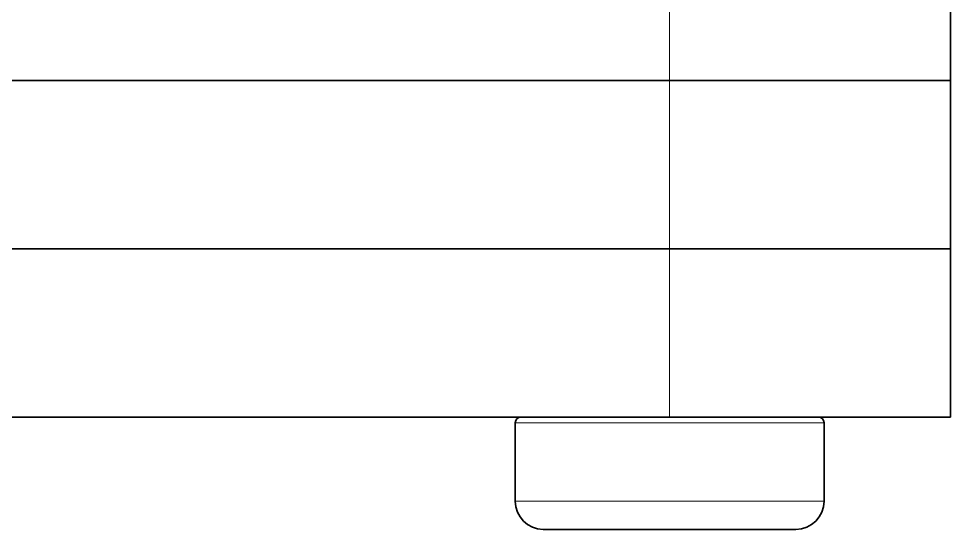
# Model space of a CAD drawing. Extents: x 315 to 857, y 212 to 651.
# Drawn here: x 442.2 to 458.79, y 211.79 to 220.89 of the extents above; entities that cross this region are included whole.
import ezdxf

# ---------------------------------------------------------------- set-up
doc = ezdxf.new("R2010")
doc.units = 0

msp = doc.modelspace()

# ---------------------------------------------------------------- linework, layer by layer
at = {"color": 7, "lineweight": 13, "ltscale": 0.075}
for p, q in [((453.792, 219.787), (453.792, 222.787)), ((453.792, 219.787), (453.792, 216.787)), ((453.792, 216.787), (453.792, 213.787))]:
    msp.add_line(p, q, dxfattribs=at)
at = {"color": 7, "lineweight": 35, "ltscale": 0.075}
for p, q in [((458.792, 219.787), (458.792, 222.787)), ((458.792, 219.787), (458.792, 216.787)), ((458.792, 216.787), (458.792, 213.787))]:
    msp.add_line(p, q, dxfattribs=at)
at = {"color": 7, "lineweight": 35}
for p, q in [((453.792, 219.787), (397.412, 219.787)), ((453.792, 219.787), (410.455, 219.787)), ((453.792, 216.787), (397.412, 216.787)), ((453.792, 216.787), (397.412, 216.787)), ((453.792, 213.787), (397.412, 213.787)), ((400.065, 213.787), (451.139, 213.787))]:
    msp.add_line(p, q, dxfattribs=at)
at = {"color": 7, "lineweight": 35, "ltscale": 0.125}
for p, q in [((453.792, 219.787), (458.792, 219.787)), ((453.792, 219.787), (458.792, 219.787)), ((453.792, 216.787), (458.792, 216.787)), ((453.792, 216.787), (458.792, 216.787)), ((453.792, 213.787), (458.792, 213.787))]:
    msp.add_line(p, q, dxfattribs=at)
at = {"color": 7, "lineweight": 35, "ltscale": 0.12439}
msp.add_line((451.142, 213.787), (456.118, 213.787), dxfattribs=at)
at = {"color": 7, "lineweight": 35, "ltscale": 0.00215}
msp.add_line((453.706, 213.787), (453.792, 213.787), dxfattribs=at)
at = {"color": 7, "lineweight": 35, "ltscale": 0.024107}
msp.add_line((453.792, 213.787), (454.756, 213.787), dxfattribs=at)
at = {"color": 7, "lineweight": 35, "ltscale": 0.00811}
msp.add_line((456.118, 213.787), (456.442, 213.787), dxfattribs=at)
at = {"color": 7, "lineweight": 35, "ltscale": 0.058749}
msp.add_line((456.442, 213.787), (458.792, 213.787), dxfattribs=at)
at = {"color": 7, "lineweight": 13, "ltscale": 0.129083}
for p, q in [((451.042, 213.687), (456.205, 213.687)), ((451.042, 212.287), (456.205, 212.287))]:
    msp.add_line(p, q, dxfattribs=at)
at = {"color": 7, "lineweight": 35, "ltscale": 0.035}
for p, q in [((451.042, 213.687), (451.042, 212.287)), ((456.542, 213.687), (456.542, 212.287))]:
    msp.add_line(p, q, dxfattribs=at)
at = {"color": 7, "lineweight": 13, "ltscale": 0.008417}
for p, q in [((456.205, 213.687), (456.542, 213.687)), ((456.205, 212.287), (456.542, 212.287))]:
    msp.add_line(p, q, dxfattribs=at)
at = {"color": 7, "lineweight": 35, "ltscale": 0.105614}
msp.add_line((451.542, 211.787), (455.767, 211.787), dxfattribs=at)
at = {"color": 7, "lineweight": 35, "ltscale": 0.006886}
msp.add_line((455.767, 211.787), (456.042, 211.787), dxfattribs=at)
at = {"color": 7, "lineweight": 35}
for centre, radius, start, end in [((451.142, 213.687), 0.1, 90.0336, 179.9664), ((456.442, 213.687), 0.1, 0.0336, 89.9664), ((451.542, 212.287), 0.5, 180, 270), ((456.042, 212.287), 0.5, 270, 360)]:
    msp.add_arc(centre, radius, start, end, dxfattribs=at)

doc.saveas('drawing.dxf')
